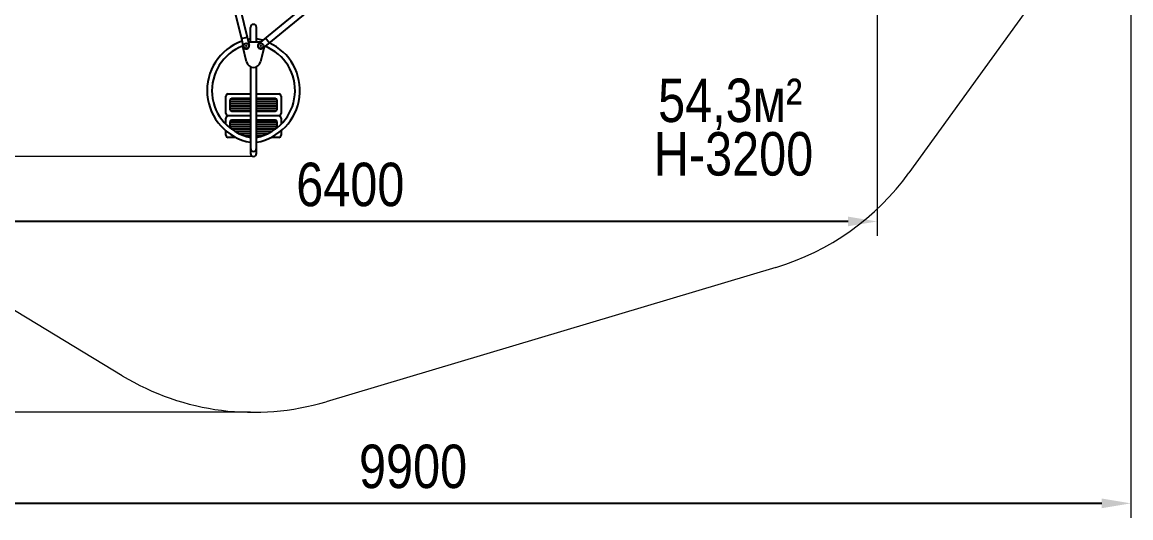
# Model space of a CAD drawing. Header units: millimetres. Extents: x -6091 to 5383, y -4358 to 4137.
# Drawn here: x -2264 to 5383, y -4358 to -938 of the extents above; entities that cross this region are included whole.
import ezdxf

# ---------------------------------------------------------------- set-up
doc = ezdxf.new("R2010")
doc.units = ezdxf.units.MM
for name, color, linetype in [('DIKOM_ЗОНА', 80, 'Continuous'), ('DIKOM_ОБЪЕКТ', 7, 'Continuous'), ('DIKOM_РАЗМЕР_ЗОНА', 7, 'Continuous'), ('DIKOM_РАЗМЕР_ОБЪЕКТА', 7, 'Continuous')]:
    doc.layers.add(name, color=color, linetype=linetype)
doc.styles.add('style1', font='arial.ttf', dxfattribs={"width": 0.8})
doc.dimstyles.new('1-50', dxfattribs={"dimtxt": 300, "dimasz": 200, "dimexe": 100, "dimexo": 0, "dimgap": 100, "dimtad": 1, "dimdec": 0, "dimtxsty": 'style1', "dimcen": 0, "dimclrd": 7, "dimclre": 7, "dimadec": 1, "dimazin": 2, "dimtfac": 1, "dimtdec": 0, "dimtmove": 0, "dimatfit": 3, "dimfxl": 0, "dimlwd": 25, "dimlwe": 18, "dimarcsym": 0})

# ---------------------------------------------------------------- blocks, each defined once
blk = doc.blocks.new('*D0')
at = {"layer": 'Defpoints', "color": 0, "transparency": 16777216}
for p in [(5382.9, 747.4), (-4518.1, -594.4), (-4518.1, -4258.1)]:
    blk.add_point(p, dxfattribs=at)
at = {"layer": 'DIKOM_РАЗМЕР_ЗОНА', "color": 7, "lineweight": 18, "transparency": 16777216}
for p, q in [((5382.9, 747.4), (5382.9, -4358.1)), ((-4518.1, -594.4), (-4518.1, -4358.1))]:
    blk.add_line(p, q, dxfattribs=at)
at = {"layer": 'DIKOM_РАЗМЕР_ЗОНА', "color": 7, "lineweight": 25, "transparency": 16777216}
blk.add_line((5182.9, -4258.1), (-4318.1, -4258.1), dxfattribs=at)
at = {"layer": 'DIKOM_РАЗМЕР_ЗОНА', "color": 7, "transparency": 16777216}
for points in [[(-4318.1, -4224.7), (-4318.1, -4291.4), (-4518.1, -4258.1)], [(5182.9, -4224.7), (5182.9, -4291.4), (5382.9, -4258.1)]]:
    blk.add_solid(points, dxfattribs=at)
at = {"layer": 'DIKOM_РАЗМЕР_ЗОНА', "color": 0, "transparency": 16777216, "insert": (432.4, -4004.9), "char_height": 300, "attachment_point": 5, "style": 'style1'}
blk.add_mtext('9900', dxfattribs=at)
blk = doc.blocks.new('*D1')
at = {"layer": 'Defpoints', "color": 0, "transparency": 16777216}
for p in [(3633.1, 724.5), (-2770.9, -584.3), (-2770.9, -2313.1)]:
    blk.add_point(p, dxfattribs=at)
at = {"layer": 'DIKOM_РАЗМЕР_ОБЪЕКТА', "color": 7, "lineweight": 18, "transparency": 16777216}
for p, q in [((3633.1, 724.5), (3633.1, -2413.1)), ((-2770.9, -584.3), (-2770.9, -2413.1))]:
    blk.add_line(p, q, dxfattribs=at)
at = {"layer": 'DIKOM_РАЗМЕР_ОБЪЕКТА', "color": 7, "lineweight": 25, "transparency": 16777216}
blk.add_line((3433.1, -2313.1), (-2570.9, -2313.1), dxfattribs=at)
at = {"layer": 'DIKOM_РАЗМЕР_ОБЪЕКТА', "color": 7, "transparency": 16777216}
for points in [[(-2570.9, -2279.7), (-2570.9, -2346.4), (-2770.9, -2313.1)], [(3433.1, -2279.7), (3433.1, -2346.4), (3633.1, -2313.1)]]:
    blk.add_solid(points, dxfattribs=at)
at = {"layer": 'DIKOM_РАЗМЕР_ОБЪЕКТА', "color": 0, "transparency": 16777216, "insert": (-0.6, -2059.9), "char_height": 300, "attachment_point": 5, "style": 'style1'}
blk.add_mtext('6400', dxfattribs=at)
blk = doc.blocks.new('*D3')
at = {"layer": 'Defpoints', "color": 0, "transparency": 16777216}
for p in [(-4828.6, 2402), (-1244.3, 2402), (-668.3, -1864.9)]:
    blk.add_point(p, dxfattribs=at)
at = {"layer": 'DIKOM_РАЗМЕР_ОБЪЕКТА', "color": 7, "lineweight": 18, "transparency": 16777216}
for p, q in [((-1244.3, 2402), (-4928.6, 2402)), ((-668.3, -1864.9), (-4928.6, -1864.9))]:
    blk.add_line(p, q, dxfattribs=at)
at = {"layer": 'DIKOM_РАЗМЕР_ОБЪЕКТА', "color": 7, "lineweight": 25, "transparency": 16777216}
blk.add_line((-4828.6, -1664.9), (-4828.6, 2202), dxfattribs=at)
at = {"layer": 'DIKOM_РАЗМЕР_ОБЪЕКТА', "color": 7, "transparency": 16777216}
for points in [[(-4861.9, 2202), (-4795.3, 2202), (-4828.6, 2402)], [(-4861.9, -1664.9), (-4795.3, -1664.9), (-4828.6, -1864.9)]]:
    blk.add_solid(points, dxfattribs=at)
at = {"layer": 'DIKOM_РАЗМЕР_ОБЪЕКТА', "color": 0, "transparency": 16777216, "insert": (-5081.8, 268.6), "char_height": 300, "attachment_point": 5, "rotation": 90, "style": 'style1'}
blk.add_mtext('4270', dxfattribs=at)
blk = doc.blocks.new('*D2')
at = {"layer": 'Defpoints', "color": 0, "transparency": 16777216}
for p in [(-5641.3, 4134.7), (-1333.4, 4134.7), (-689.2, -3629.8)]:
    blk.add_point(p, dxfattribs=at)
at = {"layer": 'DIKOM_РАЗМЕР_ЗОНА', "color": 7, "lineweight": 18, "transparency": 16777216}
for p, q in [((-1333.4, 4134.7), (-5741.3, 4134.7)), ((-689.2, -3629.8), (-5741.3, -3629.8))]:
    blk.add_line(p, q, dxfattribs=at)
at = {"layer": 'DIKOM_РАЗМЕР_ЗОНА', "color": 7, "lineweight": 25, "transparency": 16777216}
blk.add_line((-5641.3, -3429.8), (-5641.3, 3934.7), dxfattribs=at)
at = {"layer": 'DIKOM_РАЗМЕР_ЗОНА', "color": 7, "transparency": 16777216}
for points in [[(-5674.6, 3934.7), (-5607.9, 3934.7), (-5641.3, 4134.7)], [(-5674.6, -3429.8), (-5607.9, -3429.8), (-5641.3, -3629.8)]]:
    blk.add_solid(points, dxfattribs=at)
at = {"layer": 'DIKOM_РАЗМЕР_ЗОНА', "color": 0, "transparency": 16777216, "insert": (-5894.4, 252.4), "char_height": 300, "attachment_point": 5, "rotation": 90, "style": 'style1'}
blk.add_mtext('7770', dxfattribs=at)

msp = doc.modelspace()

# ---------------------------------------------------------------- hatches: boundary and pattern name
at = {"layer": 'DIKOM_ЗОНА'}
h = msp.add_hatch(dxfattribs=at)
h.set_pattern_fill('LINE', scale=5)
h.set_pattern_definition([(0, (-5580.5, -4262), (0, 15.875), [])])
h.paths.add_polyline_path([(-818.3, -1463.6, 0.414214), (-828.3, -1473.6), (-828.3, -1543.6, 0.414214), (-818.3, -1553.6), (-689.3, -1553.6), (-689.3, -1463.6)])
h.paths.add_polyline_path([(-518.3, -1553.6, 0.414214), (-508.3, -1543.6), (-508.3, -1473.6, 0.414214), (-518.3, -1463.6), (-647.3, -1463.6), (-647.3, -1553.6)])
h.paths.add_polyline_path([(-818.3, -1613.6, 0.414214), (-828.3, -1623.6), (-828.3, -1669.4, 0.117701), (-689.3, -1733), (-689.3, -1613.6)])
h.paths.add_polyline_path([(-647.3, -1733, 0.117701), (-508.3, -1669.4), (-508.3, -1623.6, 0.414214), (-518.3, -1613.6), (-647.3, -1613.6)])

# ---------------------------------------------------------------- linework, layer by layer
at = {"layer": 'DIKOM_ЗОНА', "color": 3, "lineweight": 15}
for p, q in [((5052.4, -314.6), (3852.6, -1977.1)), ((-1573.7, -3377.3), (-3673.5, -2107.3)), ((2934.7, -2629.8), (-166.9, -3556.7))]:
    msp.add_line(p, q, dxfattribs=at)
for centre, start, end in [((2433.6, -953.1), 286.63846, 324.18324), ((-668, -1879.9), 238.83184, 286.63846)]:
    msp.add_arc(centre, 1750, start, end, dxfattribs=at)
at = {"layer": 'DIKOM_ОБЪЕКТ'}
for p, q in [((1102.3, 331.5), (-452, -938.1)), ((-1077.6, 276), (-752.1, -1051.3)), ((-1036.8, 286), (-711.2, -1041.8)), ((1128.8, 298.9), (-425, -970.3)), ((-689.3, -1076.1), (-689.3, -974.5)), ((-647.3, -1076.1), (-647.3, -974.5)), ((-452, -938.1), (-631.6, -1084.8)), ((-425, -970.3), (-605, -1117.3)), ((-752.1, -1051.3), (-738.7, -1106.1)), ((-752, -1051.8), (-711.2, -1041.8)), ((-711.2, -1041.8), (-697.9, -1096.1)), ((-560.1, -1080.7), (-586.7, -1048.1)), ((-716.9, -1212.9), (-742.6, -1107)), ((-620.9, -1076.1), (-702.8, -1076.1)), ((-594.4, -1108.7), (-619.7, -1212.9)), ((-689.3, -1246.5), (-689.3, -1843.9)), ((-647.3, -1843.9), (-647.3, -1246.5)), ((-858.3, -1567.6), (-858.3, -1449.6)), ((-842.3, -1433.6), (-689.3, -1433.6)), ((-647.3, -1433.6), (-494.3, -1433.6)), ((-478.3, -1449.6), (-478.3, -1567.6)), ((-828.3, -1543.6), (-828.3, -1473.6)), ((-818.3, -1463.6), (-689.3, -1463.6)), ((-647.3, -1463.6), (-518.3, -1463.6)), ((-508.3, -1473.6), (-508.3, -1543.6)), ((-858.3, -1642.9), (-858.3, -1599.6)), ((-689.3, -1583.6), (-842.3, -1583.6)), ((-689.3, -1553.6), (-818.3, -1553.6)), ((-518.3, -1553.6), (-647.3, -1553.6)), ((-494.3, -1583.6), (-647.3, -1583.6)), ((-478.3, -1599.6), (-478.3, -1642.9)), ((-828.3, -1669.4), (-828.3, -1623.6)), ((-689.3, -1613.6), (-818.3, -1613.6)), ((-518.3, -1613.6), (-647.3, -1613.6)), ((-508.3, -1623.6), (-508.3, -1669.4)), ((-858.3, -1717.6), (-858.3, -1688.3)), ((-789.5, -1733.6), (-842.3, -1733.6)), ((-494.3, -1733.6), (-547.1, -1733.6)), ((-478.3, -1688.3), (-478.3, -1717.6))]:
    msp.add_line(p, q, dxfattribs=at)
for centre in [(-718.3, -1101.1), (-618.3, -1101.1)]:
    msp.add_circle(centre, 18, dxfattribs=at)
for centre, radius, start, end in [((-668.3, -974.5), 21, 90, 180), ((-668.3, -974.5), 21, 0, 90), ((-625.6, -1410.1), 362.7, 109.69881, 259.88853), ((-625.6, -1410.1), 362.7, 100.11147, 103.05266), ((-711, -1410.1), 362.7, 73.03283, 79.88853), ((-625.6, -1410.1), 329.2, 110.93674, 258.84686), ((-718.3, -1101.1), 25, 160.9163, 193.64408), ((-718.3, -1101.1), 21, 193.77618, 13.77618), ((-711, -1410.1), 362.7, 280.11147, 65.49561), ((-711, -1410.1), 329.2, 281.15314, 68.26536), ((-618.3, -1101.1), 21, 129.24299, 309.24299), ((-668.3, -1201.1), 50, 193.64408, 346.35592), ((-842.3, -1449.6), 16, 90, 180), ((-494.3, -1449.6), 16, 0, 90), ((-818.3, -1473.6), 10, 90, 180), ((-518.3, -1473.6), 10, 0, 90), ((-842.3, -1567.6), 16, 180, 270), ((-842.3, -1599.6), 16, 90, 180), ((-818.3, -1543.6), 10, 180, 270), ((-518.3, -1543.6), 10, 270, 0), ((-494.3, -1567.6), 16, 270, 0), ((-494.3, -1599.6), 16, 0, 90), ((-818.3, -1623.6), 10, 90, 180), ((-518.3, -1623.6), 10, 0, 90), ((-842.3, -1717.6), 16, 180, 270), ((-494.3, -1717.6), 16, 270, 0), ((-668.3, -1808.8), 21, 180, 270), ((-668.3, -1808.8), 21, 270, 0), ((-668.3, -1843.9), 21, 180, 270), ((-668.3, -1843.9), 21, 270, 0)]:
    msp.add_arc(centre, radius, start, end, dxfattribs=at)
for p in [(-718.3, -1101.1), (-618.3, -1101.1)]:
    msp.add_point(p, dxfattribs=at)

# ---------------------------------------------------------------- texts
at = {"layer": 'DIKOM_РАЗМЕР_ОБЪЕКТА', "char_height": 300, "attachment_point": 1, "style": 'style1'}
for s, insert in [('54,3м²', (2122.3, -1327.3)), ('H-3200', (2092.6, -1696.5))]:
    msp.add_mtext_dynamic_manual_height_columns(s, width=4694.74, gutter_width=12.5, heights=[0], dxfattribs=dict(at, insert=insert))

# ---------------------------------------------------------------- dimensions: what is measured, and where the dimension line sits
at = {"layer": 'DIKOM_РАЗМЕР_ЗОНА'}
for base, p1, p2, angle, text, picture, middle in [((-5641.3, 4134.7), (-689.2, -3629.8), (-1333.4, 4134.7), 270, '7770', '*D2', (-5641.3, 252.4)), ((-4518.1, -4258.1), (5382.9, 747.4), (-4518.1, -594.4), 180, '9900', '*D0', (432.4, -4258.1))]:
    dim = msp.add_linear_dim(base=base, p1=p1, p2=p2, angle=angle, text=text, dimstyle='1-50', dxfattribs=at)
    dim.commit()
    dim.dimension.update_dxf_attribs({"geometry": picture, "text_midpoint": middle, "dimtype": 160})
at = {"layer": 'DIKOM_РАЗМЕР_ОБЪЕКТА'}
for base, p1, p2, angle, text, picture, middle in [((-4828.6, 2402), (-668.3, -1864.9), (-1244.3, 2402), 270, '4270', '*D3', (-4828.6, 268.6)), ((-2770.9, -2313.1), (3633.1, 724.5), (-2770.9, -584.3), 180, '6400', '*D1', (-0.6, -2313.1))]:
    dim = msp.add_linear_dim(base=base, p1=p1, p2=p2, angle=angle, text=text, dimstyle='1-50', dxfattribs=at)
    dim.commit()
    dim.dimension.update_dxf_attribs({"geometry": picture, "text_midpoint": middle, "dimtype": 160})

doc.saveas('drawing.dxf')
